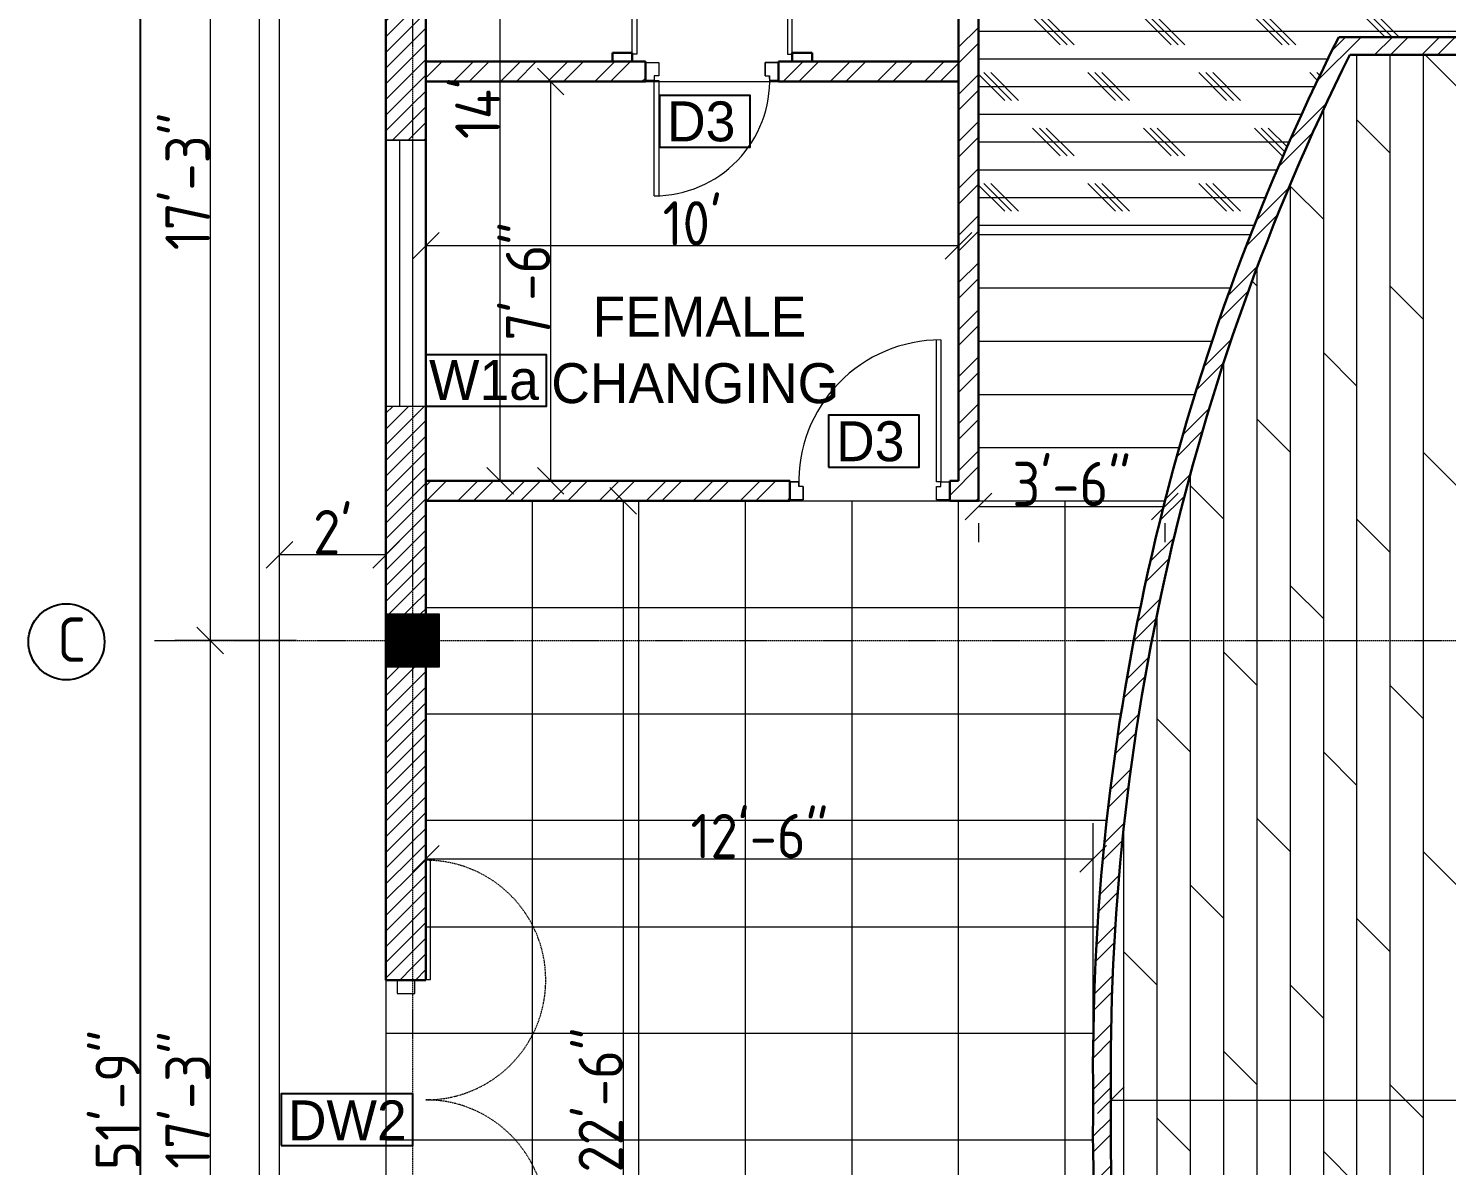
# Model space of a CAD drawing. Extents: x -95606 to 113309, y -42160 to -940.
# Drawn here: x -42601.6 to -42282, y -19831.8 to -19575.5 of the extents above; entities that cross this region are included whole.
import ezdxf

# ---------------------------------------------------------------- set-up
doc = ezdxf.new("R2010")
doc.units = 0
doc.header["$LTSCALE"] = 0.02
doc.header["$MEASUREMENT"] = 0
doc.header["$PDMODE"] = 3
doc.header["$PDSIZE"] = -2
for name, pattern in [('ACAD_ISO04W100', [30, 24, -3, 0, -3]), ('CENTERX2', [101.60000000000001, 63.5, -12.7, 12.7, -12.7]), ('DASHED', [0.75, 0.5, -0.25])]:
    doc.linetypes.add(name, pattern=pattern)
doc.layers.get('0').update_dxf_attribs({"linetype": 'CONTINUOUS'})
doc.layers.get('DEFPOINTS').update_dxf_attribs({"linetype": 'CONTINUOUS'})
for name, color, linetype, lineweight in [('dimension', 250, 'CONTINUOUS', 18), ('DOOR WIN TEXT', 102, 'CONTINUOUS', 25), ('Hatch', 252, 'CONTINUOUS', 9), ('RBH BB WALL', 24, 'CONTINUOUS', 9), ('RBH CENTER LINE', 1, 'ACAD_ISO04W100', 13), ('RBH DIMENSIONS', 8, 'CONTINUOUS', 15), ('RBH FURNISHING', 112, 'CONTINUOUS', 0), ('RBH hatch', 43, 'CONTINUOUS', 0), ('RBH TEXT', 50, 'CONTINUOUS', 13), ('RBH TEXT FRAME', 90, 'CONTINUOUS', 25), ('RBH WALL - 0.18', 252, 'CONTINUOUS', 18), ('RBH WALL - 0.30', 7, 'CONTINUOUS', 30), ('RBH-FURNITURE', 112, 'CONTINUOUS', 15)]:
    doc.layers.add(name, color=color, linetype=linetype, lineweight=lineweight)
doc.layers.add('RBH DO & WIN', color=7, linetype='CONTINUOUS', lineweight=9, true_color=0x8a008a)
doc.layers.add('RBH STAIRCASE', color=7, linetype='CONTINUOUS', lineweight=15, true_color=0x287763)
doc.styles.add('RBH-225', font='ARIALN.TTF', dxfattribs={"height": 225})
doc.styles.get("Standard").update_dxf_attribs({"font": 'ISOCP'})
doc.dimstyles.new('RBH DIM 01', dxfattribs={"dimtxt": 10, "dimasz": 6, "dimexe": 8, "dimexo": 5, "dimgap": 0.09, "dimtad": 1, "dimdec": 0, "dimzin": 0, "dimdsep": 46, "dimlunit": 4, "dimtxsty": 'Standard', "dimblk": 'OBLIQUE', "dimcen": 0.09, "dimclrd": 4, "dimclre": 1, "dimclrt": 2, "dimadec": 0, "dimazin": 0, "dimtfac": 1, "dimtdec": 0, "dimtofl": 0, "dimtmove": 0, "dimatfit": 3, "dimldrblk": 'OPEN30', "dimfxl": 1, "dimtolj": 1, "dimtzin": 0, "dimlwd": -1, "dimlwe": -1, "dimarcsym": 0})
pattern_1 = [(45, (-411609.7357778816, -522238.592711931), (-1.767766952966369, 1.767766952966369), [])]
pattern_2 = [(45, (-42283.11402799109, -20054.23424605582), (-5.303300858899106, 5.303300858899107), []), (45, (-42279.57849409107, -20054.23424605582), (-5.303300858899106, 5.303300858899107), [])]

# ---------------------------------------------------------------- blocks, each defined once
blk = doc.blocks.new('_Oblique')
at = {"color": 0, "linetype": 'ByBlock', "lineweight": -2}
blk.add_line((-0.5, -0.5), (0.5, 0.5), dxfattribs=at)
blk = doc.blocks.new('*D916')
at = {"layer": 'DEFPOINTS', "color": 0, "lineweight": -2, "ltscale": 0.75, "transparency": 16777216}
for p in [(-42536.12592916105, -19506.458705082), (-42560.6060740619, -19713.458705082), (-42536.12592916105, -19713.458705082)]:
    blk.add_point(p, dxfattribs=at)
at = {"layer": 'RBH DIMENSIONS', "color": 1, "ltscale": 0.75, "transparency": 16777216}
for p, q in [((-42541.12592916105, -19506.458705082), (-42568.6060740619, -19506.458705082)), ((-42541.12592916105, -19713.458705082), (-42568.6060740619, -19713.458705082))]:
    blk.add_line(p, q, dxfattribs=at)
at = {"layer": 'RBH DIMENSIONS', "color": 4, "ltscale": 0.75, "transparency": 16777216}
blk.add_line((-42560.6060740619, -19506.458705082), (-42560.6060740619, -19713.458705082), dxfattribs=at)
at = {"layer": 'RBH DIMENSIONS', "color": 4, "ltscale": 0.75, "transparency": 16777216, "xscale": 6, "yscale": 6, "zscale": 6}
for p, rotation in [((-42560.6060740619, -19506.458705082), 90), ((-42560.6060740619, -19713.458705082), 270)]:
    blk.add_blockref('_Oblique', p, dxfattribs=dict(at, rotation=rotation))
at = {"layer": 'RBH DIMENSIONS', "color": 2, "ltscale": 0.75, "transparency": 16777216, "insert": (-42565.69607406189, -19609.95870508201), "char_height": 10, "attachment_point": 5, "rotation": 90}
blk.add_mtext('\\A1;17\'-3"', dxfattribs=at)
blk = doc.blocks.new('_Open30')
at = {"color": 0, "linetype": 'ByBlock', "lineweight": -2}
for p, q in [((-1, 0.26794919), (0, 0)), ((0, 0), (-1, -0.26794919)), ((0, 0), (-1, 0))]:
    blk.add_line(p, q, dxfattribs=at)
blk = doc.blocks.new('*D917')
at = {"layer": 'DEFPOINTS', "color": 0, "lineweight": -2, "ltscale": 0.75, "transparency": 16777216}
for p in [(-42536.12592916105, -19713.458705082), (-42560.6060740619, -19920.458705082), (-42536.12592916105, -19920.458705082)]:
    blk.add_point(p, dxfattribs=at)
at = {"layer": 'RBH DIMENSIONS', "color": 1, "ltscale": 0.75, "transparency": 16777216}
for p, q in [((-42541.12592916105, -19713.458705082), (-42568.6060740619, -19713.458705082)), ((-42541.12592916105, -19920.458705082), (-42568.6060740619, -19920.458705082))]:
    blk.add_line(p, q, dxfattribs=at)
at = {"layer": 'RBH DIMENSIONS', "color": 4, "ltscale": 0.75, "transparency": 16777216}
blk.add_line((-42560.6060740619, -19713.458705082), (-42560.6060740619, -19920.458705082), dxfattribs=at)
at = {"layer": 'RBH DIMENSIONS', "color": 4, "ltscale": 0.75, "transparency": 16777216, "xscale": 6, "yscale": 6, "zscale": 6}
for p, rotation in [((-42560.6060740619, -19713.458705082), 90), ((-42560.6060740619, -19920.458705082), 270)]:
    blk.add_blockref('_Oblique', p, dxfattribs=dict(at, rotation=rotation))
at = {"layer": 'RBH DIMENSIONS', "color": 2, "ltscale": 0.75, "transparency": 16777216, "insert": (-42565.69607406189, -19816.95870508201), "char_height": 10, "attachment_point": 5, "rotation": 90}
blk.add_mtext('\\A1;17\'-3"', dxfattribs=at)
blk = doc.blocks.new('*D1022')
at = {"layer": 'DEFPOINTS', "color": 0, "lineweight": -2, "ltscale": 0.75, "transparency": 16777216}
for p in [(-42573.16050255754, -19506.458705082), (-42576.348338419, -20127.458705082), (-42573.16050255754, -20127.458705082)]:
    blk.add_point(p, dxfattribs=at)
at = {"layer": 'DOOR WIN TEXT', "color": 1, "ltscale": 0.75, "transparency": 16777216}
for p, q in [((-42578.16050255754, -19506.458705082), (-42584.348338419, -19506.458705082)), ((-42578.16050255754, -20127.458705082), (-42584.348338419, -20127.458705082))]:
    blk.add_line(p, q, dxfattribs=at)
at = {"layer": 'DOOR WIN TEXT', "color": 4, "ltscale": 0.75, "transparency": 16777216}
blk.add_line((-42576.348338419, -19506.458705082), (-42576.348338419, -20127.458705082), dxfattribs=at)
at = {"layer": 'DOOR WIN TEXT', "color": 4, "ltscale": 0.75, "transparency": 16777216, "xscale": 6, "yscale": 6, "zscale": 6}
for p, rotation in [((-42576.348338419, -19506.458705082), 90), ((-42576.348338419, -20127.458705082), 270)]:
    blk.add_blockref('_Oblique', p, dxfattribs=dict(at, rotation=rotation))
at = {"layer": 'DOOR WIN TEXT', "color": 2, "ltscale": 0.75, "transparency": 16777216, "insert": (-42581.43833841899, -19816.95870508201), "char_height": 10, "attachment_point": 5, "rotation": 90}
blk.add_mtext('\\A1;51\'-9"', dxfattribs=at)
blk = doc.blocks.new('DW1')
at = {"layer": 'RBH DO & WIN', "ltscale": 0.75}
for points in [[(0, 2), (3, 2), (3, -2), (0, -2)], [(54, 2), (51, 2), (51, -2), (54, -2)], [(-0.1288510268204845, -4.500000000058208), (-0.1288510268204845, -5.500000000058208), (-27, -5.500000000058208), (-27, -4.500000000058208)], [(54.12885102682048, -4.500000000058208), (54.12885102682048, -5.500000000058208), (81, -5.500000000058208), (81, -4.500000000058208)]]:
    blk.add_lwpolyline(points, close=True, dxfattribs=at)
at = {"layer": 'RBH DO & WIN', "linetype": 'DASHED', "ltscale": 0.15}
for centre in [(0, -4.500000000058208), (54, -4.500000000058208)]:
    blk.add_arc(centre, 27, 180, 0, dxfattribs=at)
blk = doc.blocks.new('BGT')
at = {"layer": 'RBH BB WALL'}
for p, q in [((0, 24), (0, 27)), ((0, 27), (4, 27)), ((0, 27), (0, 24)), ((3.999999998835847, 27), (0, 27)), ((4, 27), (3.999999999126885, 25.00000000029104)), ((3.999999999708962, 25.00000000029104), (3.999999998835847, 27)), ((3, 24), (0, 24)), ((0, 24), (3, 24)), ((3, 24), (3, 24.99999999988358)), ((3, 24.99999999988358), (3.999999999534339, 25.00000000029104)), ((0, -3), (0, 0)), ((0, 0), (3, 0)), ((3, 0), (3, -1)), ((3.999999998835847, -3), (0, -3)), ((3, -1), (3.999999999534339, -1.000000000349246)), ((3.999999999534339, -1.000000000349246), (3.999999999534339, -4.074536263942719e-10)), ((3.999999999534339, -4.074536263942719e-10), (30, -4.074536263942719e-10)), ((3.999999999534339, -1.000000000349246), (3.999999998835847, -3)), ((30.01922366238432, -0.9999999983119778), (3.999999999534339, -0.9999999892315827))]:
    blk.add_line(p, q, dxfattribs=at)
blk.add_arc((3.999999999534339, -1.000000000349246), 26.0192236628487, 6.670106611340577e-09, 92.20259816163764, dxfattribs=at)
blk = doc.blocks.new('HT')
at = {"layer": 'RBH BB WALL'}
for p, q in [((-3, 0), (0, 0)), ((-3, -3.999999998719431), (-3, 0)), ((0, 0), (0, -2.999999999767169)), ((29.99999999988358, 9.313225746154785e-10), (32.99999999988358, 9.313225746154785e-10)), ((29.99999999988358, -2.999999999068677), (29.99999999988358, 9.313225746154785e-10)), ((32.99999999988358, 9.313225746154785e-10), (29.99999999988358, 9.313225746154785e-10)), ((29.99999999988358, 9.313225746154785e-10), (29.99999999988358, -2.999999999068677)), ((32.99999999988358, 9.313225746154785e-10), (32.99999999988358, -3.999999999068677)), ((32.99999999988358, -3.99999999802094), (32.99999999988358, 9.313225746154785e-10)), ((0, -2.999999999767169), (-1.000000000116415, -2.999999999767169)), ((-1.000000000116415, -2.999999999767169), (-1.000000000349246, -3.999999999534339)), ((29.99999999988358, -2.999999999068677), (30.99999999988358, -2.999999999068677)), ((30.99999999988358, -2.999999999068677), (31.00000000017462, -3.999999998719431)), ((-1.000000000349246, -3.999999999534339), (-3, -3.999999998719431)), ((-1.000000000349246, -3.999999999534339), (-3.492459654808044e-10, -3.999999999534339)), ((-1.000000000349246, -36.01562118687434), (-0.9999999891733751, -3.999999999534339)), ((-3.492459654808044e-10, -3.999999999534339), (-3.492459654808044e-10, -35.99999999970896)), ((32.99999999988358, -3.999999999068677), (31.00000000017462, -3.999999998311978)), ((31.00000000017462, -3.999999998719431), (32.99999999988358, -3.99999999802094))]:
    blk.add_line(p, q, dxfattribs=at)
blk.add_arc((-1.000000000349246, -3.999999999417923), 32.01562118749514, 270, 1.789910608766917, dxfattribs=at)
blk = doc.blocks.new('*D1023')
at = {"layer": 'DEFPOINTS', "color": 0, "lineweight": -2, "ltscale": 0.75, "transparency": 16777216}
for p in [(-42387.49600478176, -19681.95870508194), (-42345.49600478176, -19681.95870508194), (-42345.49600478176, -19683.25944725336)]:
    blk.add_point(p, dxfattribs=at)
at = {"layer": 'RBH DIMENSIONS', "color": 4, "ltscale": 0.75, "transparency": 16777216}
blk.add_line((-42387.49600478176, -19683.25944725336), (-42345.49600478176, -19683.25944725336), dxfattribs=at)
at = {"layer": 'RBH DIMENSIONS', "color": 1, "ltscale": 0.75, "transparency": 16777216}
for p, q in [((-42387.49600478176, -19686.95870508194), (-42387.49600478176, -19691.25944725336)), ((-42345.49600478176, -19686.95870508194), (-42345.49600478176, -19691.25944725336))]:
    blk.add_line(p, q, dxfattribs=at)
at = {"layer": 'RBH DIMENSIONS', "color": 4, "ltscale": 0.75, "transparency": 16777216, "xscale": 6, "yscale": 6, "zscale": 6, "rotation": 180}
blk.add_blockref('_Oblique', (-42387.49600478176, -19683.25944725336), dxfattribs=at)
at = {"layer": 'RBH DIMENSIONS', "color": 4, "ltscale": 0.75, "transparency": 16777216, "xscale": 6, "yscale": 6, "zscale": 6}
blk.add_blockref('_Oblique', (-42345.49600478176, -19683.25944725336), dxfattribs=at)
at = {"layer": 'RBH DIMENSIONS', "color": 2, "ltscale": 0.75, "transparency": 16777216, "insert": (-42366.49600478176, -19678.16944725336), "char_height": 10, "attachment_point": 5}
blk.add_mtext('\\A1;3\'-6"', dxfattribs=at)
blk = doc.blocks.new('*D920')
at = {"layer": 'DEFPOINTS', "color": 0, "lineweight": -2, "ltscale": 0.75, "transparency": 16777216}
for p in [(-42357.66916274421, -19817.00763075571), (-42114.49600478153, -19816.958705082), (-42114.49600478153, -19817.00763075536)]:
    blk.add_point(p, dxfattribs=at)
at = {"layer": 'RBH DIMENSIONS', "color": 1, "ltscale": 0.75, "transparency": 16777216}
for p, q in [((-42357.66916274421, -19812.00763075571), (-42357.66916274421, -19809.00763075536)), ((-42114.49600478153, -19821.958705082), (-42114.49600478153, -19825.00763075536))]:
    blk.add_line(p, q, dxfattribs=at)
at = {"layer": 'RBH DIMENSIONS', "color": 4, "ltscale": 0.75, "transparency": 16777216}
blk.add_line((-42357.66916274421, -19817.00763075536), (-42114.49600478153, -19817.00763075536), dxfattribs=at)
at = {"layer": 'RBH DIMENSIONS', "color": 4, "ltscale": 0.75, "transparency": 16777216, "xscale": 6, "yscale": 6, "zscale": 6, "rotation": 180}
blk.add_blockref('_Oblique', (-42357.66916274421, -19817.00763075536), dxfattribs=at)
at = {"layer": 'RBH DIMENSIONS', "color": 4, "ltscale": 0.75, "transparency": 16777216, "xscale": 6, "yscale": 6, "zscale": 6}
blk.add_blockref('_Oblique', (-42114.49600478153, -19817.00763075536), dxfattribs=at)
at = {"layer": 'RBH DIMENSIONS', "color": 2, "ltscale": 0.75, "transparency": 16777216, "insert": (-42236.08258376287, -19811.91664650339), "char_height": 10, "attachment_point": 5}
blk.add_mtext('\\A1;20\'-3"', dxfattribs=at)
blk = doc.blocks.new('*D1026')
at = {"layer": 'DEFPOINTS', "color": 0, "lineweight": -2, "ltscale": 0.75, "transparency": 16777216}
for p in [(-42511.99600478176, -19681.958705082), (-42511.99600478176, -19951.958705082), (-42467.52817989491, -19951.958705082)]:
    blk.add_point(p, dxfattribs=at)
at = {"layer": 'RBH DIMENSIONS', "color": 1, "ltscale": 0.75, "transparency": 16777216}
for p, q in [((-42506.99600478176, -19681.958705082), (-42459.52817989491, -19681.958705082)), ((-42506.99600478176, -19951.958705082), (-42459.52817989491, -19951.958705082))]:
    blk.add_line(p, q, dxfattribs=at)
at = {"layer": 'RBH DIMENSIONS', "color": 4, "ltscale": 0.75, "transparency": 16777216}
blk.add_line((-42467.52817989491, -19681.958705082), (-42467.52817989491, -19951.958705082), dxfattribs=at)
at = {"layer": 'RBH DIMENSIONS', "color": 4, "ltscale": 0.75, "transparency": 16777216, "xscale": 6, "yscale": 6, "zscale": 6}
for p, rotation in [((-42467.52817989491, -19681.958705082), 90), ((-42467.52817989491, -19951.958705082), 270)]:
    blk.add_blockref('_Oblique', p, dxfattribs=dict(at, rotation=rotation))
at = {"layer": 'RBH DIMENSIONS', "color": 2, "ltscale": 0.75, "transparency": 16777216, "insert": (-42472.61916414688, -19816.95870508201), "char_height": 10, "attachment_point": 5, "rotation": 90}
blk.add_mtext('\\A1;22\'-6"', dxfattribs=at)
blk = doc.blocks.new('*D1027')
at = {"layer": 'DEFPOINTS', "color": 0, "lineweight": -2, "ltscale": 0.75, "transparency": 16777216}
for p in [(-42511.99600478176, -19587.458705082), (-42483.88944900101, -19587.458705082), (-42511.99600478176, -19677.458705082)]:
    blk.add_point(p, dxfattribs=at)
at = {"layer": 'RBH DIMENSIONS', "color": 1, "ltscale": 0.75, "transparency": 16777216}
for p, q in [((-42506.99600478176, -19587.458705082), (-42475.88944900101, -19587.458705082)), ((-42506.99600478176, -19677.458705082), (-42475.88944900101, -19677.458705082))]:
    blk.add_line(p, q, dxfattribs=at)
at = {"layer": 'RBH DIMENSIONS', "color": 4, "ltscale": 0.75, "transparency": 16777216}
blk.add_line((-42483.88944900101, -19677.458705082), (-42483.88944900101, -19587.458705082), dxfattribs=at)
at = {"layer": 'RBH DIMENSIONS', "color": 4, "ltscale": 0.75, "transparency": 16777216, "xscale": 6, "yscale": 6, "zscale": 6}
for p, rotation in [((-42483.88944900101, -19587.458705082), 90), ((-42483.88944900101, -19677.458705082), 270)]:
    blk.add_blockref('_Oblique', p, dxfattribs=dict(at, rotation=rotation))
at = {"layer": 'RBH DIMENSIONS', "color": 2, "ltscale": 0.75, "transparency": 16777216, "insert": (-42488.979449001, -19632.45870508201), "char_height": 10, "attachment_point": 5, "rotation": 90}
blk.add_mtext('\\A1;7\'-6"', dxfattribs=at)
blk = doc.blocks.new('*D1028')
at = {"layer": 'DEFPOINTS', "color": 0, "lineweight": -2, "ltscale": 0.75, "transparency": 16777216}
for p in [(-42508.99600478176, -19509.458705082), (-42495.29497095694, -19509.458705082), (-42511.99600478176, -19677.458705082)]:
    blk.add_point(p, dxfattribs=at)
at = {"layer": 'RBH DIMENSIONS', "color": 1, "ltscale": 0.75, "transparency": 16777216}
for p, q in [((-42503.99600478176, -19509.458705082), (-42487.29497095694, -19509.458705082)), ((-42506.99600478176, -19677.458705082), (-42487.29497095694, -19677.458705082))]:
    blk.add_line(p, q, dxfattribs=at)
at = {"layer": 'RBH DIMENSIONS', "color": 4, "ltscale": 0.75, "transparency": 16777216}
blk.add_line((-42495.29497095694, -19677.458705082), (-42495.29497095694, -19509.458705082), dxfattribs=at)
at = {"layer": 'RBH DIMENSIONS', "color": 4, "ltscale": 0.75, "transparency": 16777216, "xscale": 6, "yscale": 6, "zscale": 6}
for p, rotation in [((-42495.29497095694, -19509.458705082), 90), ((-42495.29497095694, -19677.458705082), 270)]:
    blk.add_blockref('_Oblique', p, dxfattribs=dict(at, rotation=rotation))
at = {"layer": 'RBH DIMENSIONS', "color": 2, "ltscale": 0.75, "transparency": 16777216, "insert": (-42500.38497095693, -19593.45870508201), "char_height": 10, "attachment_point": 5, "rotation": 90}
blk.add_mtext("\\A1;14'", dxfattribs=at)
blk = doc.blocks.new('*D1029')
at = {"layer": 'DEFPOINTS', "color": 0, "lineweight": -2, "ltscale": 0.75, "transparency": 16777216}
for p in [(-42511.99600478176, -19587.458705082), (-42391.99600478182, -19587.45870508194), (-42511.99600478176, -19624.51074161438)]:
    blk.add_point(p, dxfattribs=at)
at = {"layer": 'RBH DIMENSIONS', "color": 1, "ltscale": 0.75, "transparency": 16777216}
for p, q in [((-42511.99600478176, -19592.458705082), (-42511.99600478176, -19632.51074161438)), ((-42391.99600478182, -19592.45870508194), (-42391.99600478182, -19632.51074161438))]:
    blk.add_line(p, q, dxfattribs=at)
at = {"layer": 'RBH DIMENSIONS', "color": 4, "ltscale": 0.75, "transparency": 16777216}
blk.add_line((-42391.99600478182, -19624.51074161438), (-42511.99600478176, -19624.51074161438), dxfattribs=at)
at = {"layer": 'RBH DIMENSIONS', "color": 4, "ltscale": 0.75, "transparency": 16777216, "xscale": 6, "yscale": 6, "zscale": 6, "rotation": 180}
blk.add_blockref('_Oblique', (-42511.99600478176, -19624.51074161438), dxfattribs=at)
at = {"layer": 'RBH DIMENSIONS', "color": 4, "ltscale": 0.75, "transparency": 16777216, "xscale": 6, "yscale": 6, "zscale": 6}
blk.add_blockref('_Oblique', (-42391.99600478182, -19624.51074161438), dxfattribs=at)
at = {"layer": 'RBH DIMENSIONS', "color": 2, "ltscale": 0.75, "transparency": 16777216, "insert": (-42451.99600478179, -19619.42074161438), "char_height": 10, "attachment_point": 5}
blk.add_mtext("\\A1;10'", dxfattribs=at)
blk = doc.blocks.new('*D925')
at = {"layer": 'DEFPOINTS', "color": 0, "lineweight": -2, "ltscale": 0.75, "transparency": 16777216}
for p in [(-42361.66886351783, -19762.60812734119), (-42511.99600478176, -19789.958705082), (-42361.66886351783, -19816.958705082)]:
    blk.add_point(p, dxfattribs=at)
at = {"layer": 'RBH DIMENSIONS', "color": 1, "ltscale": 0.75, "transparency": 16777216}
for p, q in [((-42511.99600478176, -19784.958705082), (-42511.99600478176, -19754.60812734119)), ((-42361.66886351783, -19811.958705082), (-42361.66886351783, -19754.60812734119))]:
    blk.add_line(p, q, dxfattribs=at)
at = {"layer": 'RBH DIMENSIONS', "color": 4, "ltscale": 0.75, "transparency": 16777216}
blk.add_line((-42511.99600478176, -19762.60812734119), (-42361.66886351783, -19762.60812734119), dxfattribs=at)
at = {"layer": 'RBH DIMENSIONS', "color": 4, "ltscale": 0.75, "transparency": 16777216, "xscale": 6, "yscale": 6, "zscale": 6, "rotation": 180}
blk.add_blockref('_Oblique', (-42511.99600478176, -19762.60812734119), dxfattribs=at)
at = {"layer": 'RBH DIMENSIONS', "color": 4, "ltscale": 0.75, "transparency": 16777216, "xscale": 6, "yscale": 6, "zscale": 6}
blk.add_blockref('_Oblique', (-42361.66886351783, -19762.60812734119), dxfattribs=at)
at = {"layer": 'RBH DIMENSIONS', "color": 2, "ltscale": 0.75, "transparency": 16777216, "insert": (-42436.83243414979, -19757.51714308922), "char_height": 10, "attachment_point": 5}
blk.add_mtext('\\A1;12\'-6"', dxfattribs=at)
blk = doc.blocks.new('*D1061')
at = {"layer": 'DEFPOINTS', "color": 0, "lineweight": -2, "ltscale": 0.75, "transparency": 16777216}
for p in [(-42544.99600478176, -19694.10302742831), (-42544.99600478176, -19707.458705082), (-42520.99600478176, -19707.458705082)]:
    blk.add_point(p, dxfattribs=at)
at = {"layer": 'dimension', "color": 1, "ltscale": 0.75, "transparency": 16777216}
for p, q in [((-42544.99600478176, -19702.458705082), (-42544.99600478176, -19686.10302742831)), ((-42520.99600478176, -19702.458705082), (-42520.99600478176, -19686.10302742831))]:
    blk.add_line(p, q, dxfattribs=at)
at = {"layer": 'dimension', "color": 4, "ltscale": 0.75, "transparency": 16777216}
blk.add_line((-42520.99600478176, -19694.10302742831), (-42544.99600478176, -19694.10302742831), dxfattribs=at)
at = {"layer": 'dimension', "color": 4, "ltscale": 0.75, "transparency": 16777216, "xscale": 6, "yscale": 6, "zscale": 6, "rotation": 180}
blk.add_blockref('_Oblique', (-42544.99600478176, -19694.10302742831), dxfattribs=at)
at = {"layer": 'dimension', "color": 4, "ltscale": 0.75, "transparency": 16777216, "xscale": 6, "yscale": 6, "zscale": 6}
blk.add_blockref('_Oblique', (-42520.99600478176, -19694.10302742831), dxfattribs=at)
at = {"layer": 'dimension', "color": 2, "ltscale": 0.75, "transparency": 16777216, "insert": (-42532.99600478176, -19689.01204317635), "char_height": 10, "attachment_point": 5}
blk.add_mtext("\\A1;2'", dxfattribs=at)

msp = doc.modelspace()

# ---------------------------------------------------------------- hatches: boundary and pattern name
at = {"layer": 'Hatch', "ltscale": 0.75}
h = msp.add_hatch(dxfattribs=at)
h.set_pattern_fill('ANSI31', color=256, scale=20)
h.set_pattern_definition(pattern_1)
h.paths.add_polyline_path([(-42514.99600478176, -19512.458705082), (-42520.99600478176, -19512.458705082), (-42520.99600478176, -19600.68958596349), (-42514.99600478176, -19600.68958596349)])
h = msp.add_hatch(dxfattribs=at)
h.set_pattern_fill('ANSI31', color=256, scale=20)
h.set_pattern_definition(pattern_1)
h.paths.add_polyline_path([(-42511.99600478176, -19512.458705082), (-42514.99600478176, -19512.458705082), (-42514.99600478176, -19600.68958596349), (-42511.99600478176, -19600.68958596349)])
h = msp.add_hatch(dxfattribs=at)
h.set_pattern_fill('ANSI31', color=256, scale=20)
h.set_pattern_definition(pattern_1)
h.paths.add_polyline_path([(-42514.99600478176, -19660.68958596343), (-42520.99600478176, -19660.68958596343), (-42520.99600478176, -19707.458705082), (-42514.99600478176, -19707.458705082)])
h = msp.add_hatch(dxfattribs=at)
h.set_pattern_fill('ANSI31', color=256, scale=20)
h.set_pattern_definition(pattern_1)
h.paths.add_polyline_path([(-42511.99600478176, -19660.68958596343), (-42514.99600478176, -19660.68958596343), (-42514.99600478176, -19707.458705082), (-42511.99600478176, -19707.458705082)])
h = msp.add_hatch(dxfattribs=at)
h.set_pattern_fill('ANSI31', color=256, scale=20)
h.set_pattern_definition(pattern_1)
h.paths.add_polyline_path([(-42514.99600478176, -19719.458705082), (-42520.99600478176, -19719.458705082), (-42520.99600478176, -19789.958705082), (-42514.99600478176, -19789.958705082)])
h = msp.add_hatch(dxfattribs=at)
h.set_pattern_fill('ANSI31', color=256, scale=20)
h.set_pattern_definition(pattern_1)
h.paths.add_polyline_path([(-42511.99600478176, -19719.458705082), (-42514.99600478176, -19719.458705082), (-42514.99600478176, -19789.958705082), (-42511.99600478176, -19789.958705082)])
at = {"layer": 'RBH DIMENSIONS'}
h = msp.add_hatch(dxfattribs=at)
h.set_pattern_fill('ANSI31', color=6)
h.set_pattern_definition([(45, (-411938.7160235614, -521808.5556846412), (-0.08838834764831843, 0.08838834764831845), [])])
h.paths.add_polyline_path([(-42520.99600478176, -19707.458705082), (-42520.99600478176, -19719.458705082), (-42508.99600478176, -19719.458705082), (-42508.99600478176, -19707.458705082)])
at = {"layer": 'RBH hatch', "ltscale": 0.75}
h = msp.add_hatch(dxfattribs=at)
h.set_pattern_fill('ANSI32', color=256, scale=20)
h.set_pattern_definition(pattern_2)
h.paths.add_polyline_path([(-42387.49600478176, -19509.458705082), (-42387.49600478176, -19506.458705082), (-42391.99600478176, -19506.458705082), (-42391.99600478176, -19509.458705082), (-42391.99600478176, -19677.45870508194), (-42393.99600478176, -19677.45870508194), (-42393.99600478176, -19681.95870508194), (-42387.49600478176, -19681.95870508194)])
h = msp.add_hatch(dxfattribs=at)
h.set_pattern_fill('CORK', color=256, scale=50)
h.set_pattern_definition([(0, (-411609.7357778816, -522238.592711931), (0, 6.25), []), (135, (-411606.6107778816, -522241.717711931), (-12.49999997902461, -12.4999999790246), [8.8388348, -8.8388348]), (135, (-411605.0482778816, -522241.717711931), (-12.49999997902461, -12.4999999790246), [8.8388348, -8.8388348]), (135, (-411603.4857778816, -522241.717711931), (-12.49999997902461, -12.4999999790246), [8.8388348, -8.8388348])])
h.paths.add_polyline_path([(-42306.34197002721, -19577.45870505709), (-42248.88454859897, -19577.45870505709, -0.7423581324739827), (-42214.99600478176, -19571.21249383082), (-42214.99600478176, -19512.458705082), (-42220.99600478176, -19512.458705082), (-42220.99600478176, -19509.458705082), (-42387.49600478176, -19509.458705082), (-42387.49600478176, -19621.95870510686), (-42326.1769886634, -19621.95870510691, -0.02349863624882494)])
h.paths.add_polyline_path([(-42176.99600478176, -19509.458705082), (-42208.99600478176, -19509.458705082), (-42208.99600478176, -19512.458705082), (-42214.99600478176, -19512.458705082), (-42214.99600478176, -19571.21249383082, -0.1195350615016246), (-42212.99600478176, -19579.45870508206, -1), (-42176.99600478176, -19579.45870508206)])
h.paths.add_polyline_path([(-42370.59808706843, -19576.94989216204), (-42282.08051752231, -19576.94989216204), (-42282.08051752231, -19526.09703711076), (-42370.59808706843, -19526.09703711076)], flags=24)
h.paths.add_polyline_path([(-42199.53919658264, -19533.09818675502), (-42182.52601942305, -19533.09818675502), (-42182.52601942305, -19509.92834780917), (-42199.53919658264, -19509.92834780917)], flags=24)
h = msp.add_hatch(dxfattribs=at)
h.set_pattern_fill('ANSI32', color=256, scale=20)
h.set_pattern_definition(pattern_2)
edge = h.paths.add_edge_path()
edge.add_line((-42303.87052953035, -19581.45870505703), (-42248.99600478176, -19581.45870505703))
edge.add_line((-42248.99600478176, -19581.45870505703), (-42248.99600478176, -19577.45870505709))
edge.add_line((-42248.99600478176, -19577.45870505709), (-42306.34197002721, -19577.45870505709))
edge.add_arc((-41843.0891716513, -19810.61526374943), 518.6184879700705, 153.2837470653209, 169.202570529895)
edge.add_line((-42352.52585974145, -19713.458705082), (-42348.45319022455, -19713.458705082))
edge.add_arc((-41843.08917164955, -19810.61526375001), 514.6184879718959, 153.5578454749856, 169.1176249655347, ccw=False)
h = msp.add_hatch(dxfattribs=at)
h.set_pattern_fill('DOLMIT', color=256, scale=30, angle=270)
h.set_pattern_definition([(270, (-411609.7357778816, -522238.592711931), (7.5, -1.377727649040772e-15), []), (315, (-411609.7357778816, -522238.592711931), (14.99999997482953, 14.99999997482952), [10.60660171779821, -21.21320343559642])])
h.paths.add_polyline_path([(-42214.99600478176, -19587.7049163333, -0.7423581335578517), (-42248.88454860456, -19581.45870505703), (-42303.87052953035, -19581.45870505703, 0.06799685209750882), (-42348.45319022455, -19713.458705082), (-42214.99600478176, -19713.458705082)])
h.paths.add_polyline_path([(-42124.99600478397, -19581.45870505697), (-42172.99600478176, -19581.45870505697), (-42177.10746095896, -19581.45870505709, -0.9458235169268177), (-42212.99600478176, -19579.45870508206, -0.1195350615016246), (-42214.99600478176, -19587.7049163333), (-42214.99600478176, -19713.458705082), (-42116.50955929446, -19713.458705082, 0.01251492081690874)])
h.paths.add_polyline_path([(-42116.50955929446, -19713.458705082), (-42214.99600478176, -19713.458705082), (-42214.99600478176, -19920.458705082), (-42116.50955929376, -19920.458705082, 0.0195896842954198)])
h.paths.add_polyline_path([(-42214.99600478176, -19713.458705082), (-42348.45319022455, -19713.458705082, 0.05060815942011293), (-42357.66856194266, -19816.95870508293, 0.05060815941918906), (-42348.45319022449, -19920.458705082), (-42214.99600478176, -19920.458705082)])
h.paths.add_polyline_path([(-42216.86567431212, -19849.3837564946), (-42216.86567431212, -19865.03624571603), (-42266.97926637258, -19865.03624571603), (-42266.97926637258, -19849.3837564946)], flags=16)
h.paths.add_polyline_path([(-42253.61460332364, -19857.33741543377, -1), (-42265.12317307761, -19857.33741543377, -1)], flags=0)
h.paths.add_polyline_path([(-42254.38654190885, -19854.46085646096), (-42259.36888820062, -19863.09053337922), (-42264.35123449245, -19854.46085646096)], flags=0)
h.paths.add_polyline_path([(-42214.99600478176, -19920.458705082), (-42348.45319022449, -19920.458705082, 0.01380557951955828), (-42342.32078533505, -19948.20204256864), (-42214.99600478176, -19948.20204256864)])
h.paths.add_polyline_path([(-42116.50955929376, -19920.458705082), (-42214.99600478176, -19920.458705082), (-42214.99600478176, -19948.20204256864), (-42117.74296853757, -19948.20204256864, 0.002627126171896779)])
h.paths.add_polyline_path([(-42117.74296853757, -19948.20204256864), (-42214.99600478176, -19948.20204256864), (-42214.99600478176, -20046.21249383076, -0.1195350615016244), (-42212.99600478176, -20054.458705082, -0.9458235162657275), (-42177.10746096175, -20052.458705082), (-42172.99600478176, -20052.458705082), (-42124.99600478019, -20052.45870508212, 0.009887469559686802)])
h.paths.add_polyline_path([(-42214.99600478176, -19948.20204256864), (-42342.32078533505, -19948.20204256864, 0.05414044897866217), (-42303.87052954269, -20052.45870508206), (-42248.88454860177, -20052.458705082, -0.7423581330152839), (-42214.99600478176, -20046.21249383076)])
h.paths.add_polyline_path([(-42259.6184549195, -19823.11455608478), (-42213.22753251834, -19823.11455608478), (-42213.22753251834, -19799.94471713894), (-42259.6184549195, -19799.94471713894)], flags=9)
h.paths.add_polyline_path([(-42259.03183958978, -19867.5935031516), (-42214.96635527875, -19867.5935031516), (-42214.96635527875, -19846.77494926348), (-42259.03183958978, -19846.77494926348)], flags=9)
h.paths.add_polyline_path([(-42261.86624274911, -19847.29969693993), (-42217.32085475496, -19847.29969693993), (-42217.32085475496, -19826.44684188864), (-42261.86624274911, -19826.44684188864)], flags=24)
h = msp.add_hatch(dxfattribs=at)
h.set_pattern_fill('ANSI32', color=256, scale=20)
h.set_pattern_definition(pattern_2)
h.paths.add_polyline_path([(-42462.55433418277, -19582.95870508194), (-42511.99600478176, -19582.95870508194), (-42511.99600478176, -19587.458705082), (-42462.55433418277, -19587.45870508194)])
h = msp.add_hatch(dxfattribs=at)
h.set_pattern_fill('ANSI32', color=256, scale=20)
h.set_pattern_definition(pattern_2)
h.paths.add_polyline_path([(-42391.99600478176, -19582.95870508188), (-42432.55433418277, -19582.95870508194), (-42432.55433418277, -19583.20870508252), (-42432.55433418277, -19587.45870508194), (-42391.99600478176, -19587.45870508194)])
h = msp.add_hatch(dxfattribs=at)
h.set_pattern_fill('ANSI32', color=256, scale=20)
h.set_pattern_definition(pattern_2)
h.paths.add_polyline_path([(-42429.99600478176, -19677.45870508194), (-42511.99600478176, -19677.458705082), (-42511.99600478176, -19681.958705082), (-42429.99600478176, -19681.95870508194)])
h = msp.add_hatch(dxfattribs=at)
h.set_pattern_fill('ANSI32', color=256, scale=20)
h.set_pattern_definition(pattern_2)
edge = h.paths.add_edge_path()
edge.add_arc((-41843.08917165095, -19810.61526374931), 514.6184879703977, 169.1176249655817, 180.7062739274016, ccw=False)
edge.add_line((-42348.45319022455, -19713.458705082), (-42352.52585974145, -19713.458705082))
edge.add_arc((-41843.08917165072, -19810.61526374937), 518.6184879706278, 169.2025705299133, 180.7008263060182)
edge.add_arc((-41843.08917165124, -19823.30214641452), 518.61848797008, 179.2991736941997, 190.7974294701114)
edge.add_line((-42352.52585974139, -19920.458705082), (-42348.45319022449, -19920.458705082))
edge.add_arc((-41843.0891716513, -19823.30214641452), 514.618487970025, 179.2937260728376, 190.882375034446, ccw=False)

# ---------------------------------------------------------------- linework, layer by layer
at = {"layer": 'RBH CENTER LINE', "linetype": 'CENTERX2', "ltscale": 0.12}
for p, q in [((-42514.99600478176, -19446.19525009247), (-42514.99600478176, -20255.6459735186)), ((-42573.16050255754, -19713.458705082), (-40815.45717651177, -19713.458705082))]:
    msp.add_line(p, q, dxfattribs=at)
at = {"layer": 'RBH DIMENSIONS', "ltscale": 0.75}
msp.add_lwpolyline([(-42520.99600478176, -19707.458705082), (-42508.99600478176, -19707.458705082), (-42508.99600478176, -19719.458705082), (-42520.99600478176, -19719.458705082)], close=True, dxfattribs=at)
msp.add_lwpolyline([(-42520.99600478176, -19707.458705082), (-42508.99600478176, -19707.458705082), (-42508.99600478176, -19719.458705082), (-42520.99600478176, -19719.458705082)], close=True, dxfattribs=at)
msp.add_lwpolyline([(-42520.99600478176, -19707.458705082), (-42508.99600478176, -19707.458705082), (-42508.99600478176, -19719.458705082), (-42520.99600478176, -19719.458705082)], close=True, dxfattribs=at)
at = {"layer": 'RBH DO & WIN', "ltscale": 0.75}
for p, q in [((-42511.99600478176, -19600.68958596343), (-42520.99600478176, -19600.68958596349)), ((-42517.9636620448, -19600.68958596343), (-42517.96366204439, -19660.68958596343)), ((-42515.0283475179, -19600.68958596343), (-42515.02834751831, -19660.68958596343)), ((-42511.99600478135, -19660.68958596343), (-42520.99600478135, -19660.68958596349))]:
    msp.add_line(p, q, dxfattribs=at)
msp.add_lwpolyline([(-42520.99600478176, -19600.68958596349), (-42511.99600478135, -19600.68958596349), (-42511.99600478135, -19660.68958596343), (-42520.99600478176, -19660.68958596343)], close=True, dxfattribs=at)
at = {"layer": 'RBH FURNISHING', "ltscale": 0.75}
for points in [[(-42465.49600478176, -19551.2787789516), (-42464.49600478176, -19551.2787789516), (-42464.49600478176, -19581.2787789516), (-42465.49600478176, -19581.2787789516)], [(-42429.49600478176, -19551.2787789516), (-42430.49600478176, -19551.2787789516), (-42430.49600478176, -19581.2787789516), (-42429.49600478176, -19581.2787789516)]]:
    msp.add_lwpolyline(points, close=True, dxfattribs=at)
at = {"layer": 'RBH STAIRCASE', "ltscale": 5}
for p, q in [((-42387.49600478176, -19621.95870510686), (-42326.17698865362, -19621.95870510691)), ((-42387.49600478176, -19633.95870510686), (-42330.69310554037, -19633.95870510691)), ((-42387.49600478176, -19645.95870510686), (-42334.87505366922, -19645.95870510691)), ((-42387.49600478176, -19657.95870510686), (-42338.73129169371, -19657.95870510691)), ((-42387.49600478176, -19669.95870510686), (-42342.26936814167, -19669.95870510691)), ((-42387.49600478176, -19681.95870510686), (-42345.49600478176, -19681.95870510686))]:
    msp.add_line(p, q, dxfattribs=at)
at = {"layer": 'RBH TEXT FRAME', "color": 4}
for points in [[(-42459.3676343884, -19602.25617536191), (-42438.98006353861, -19602.25617536191), (-42438.98006353861, -19590.57564670621), (-42459.3676343884, -19590.57564670621)], [(-42511.99600478135, -19649.00905730772), (-42484.9433065632, -19649.00905730772), (-42484.9433065632, -19660.68958596343), (-42511.99600478135, -19660.68958596343)], [(-42421.28733382236, -19674.34485414396), (-42400.89976297256, -19674.34485414396), (-42400.89976297256, -19662.66432548825), (-42421.28733382236, -19662.66432548825)], [(-42544.59904442025, -19827.27211674005), (-42514.93441439392, -19827.27211674005), (-42514.93441439392, -19815.59158808434), (-42544.59904442025, -19815.59158808434)]]:
    msp.add_lwpolyline(points, close=True, dxfattribs=at)
at = {"layer": 'RBH TEXT FRAME'}
msp.add_circle((-42592.99286445051, -19713.73432706092), 8.578478036564773, dxfattribs=at)
at = {"layer": 'RBH WALL - 0.18', "ltscale": 0.75}
for p, q in [((-42549.49600478182, -20161.958705082), (-42549.4960047817, -19417.958705082)), ((-42544.99600478176, -20157.45870508194), (-42544.9960047817, -19422.45870508206)), ((-42462.55433418277, -19587.45870508194), (-42432.55433418271, -19587.45870508194)), ((-42429.99600478176, -19681.95870508194), (-42393.99600478176, -19681.95870508194)), ((-42520.99600478176, -19789.958705082), (-42520.99600478176, -19843.958705082))]:
    msp.add_line(p, q, dxfattribs=at)
at = {"layer": 'RBH WALL - 0.30', "ltscale": 0.75}
for p, q in [((-42520.99600478176, -19789.95870508194), (-42520.99600478176, -19500.458705082)), ((-42391.99600478176, -19677.458705082), (-42391.99600478176, -19509.458705082)), ((-42387.49600478176, -19681.95870508194), (-42387.49600478176, -19509.458705082)), ((-42511.99600478176, -19707.458705082), (-42511.99600478176, -19512.458705082)), ((-42248.99600478176, -19577.45870505709), (-42306.34197002121, -19577.45870505709)), ((-42465.49600478176, -19580.95870508194), (-42469.99600478176, -19580.95870508188)), ((-42469.99600478176, -19580.958705082), (-42469.99600478176, -19582.958705082)), ((-42465.49600478176, -19580.958705082), (-42465.49600478176, -19582.958705082)), ((-42424.99600478176, -19580.95870508194), (-42429.49600478176, -19580.95870508188)), ((-42429.49600478176, -19580.958705082), (-42429.49600478176, -19582.958705082)), ((-42424.99600478176, -19580.958705082), (-42424.99600478176, -19582.958705082)), ((-42248.9960047817, -19581.45870505703), (-42303.87052955427, -19581.45870505703)), ((-42462.55433418277, -19582.95870508194), (-42511.77076843283, -19582.95870508194)), ((-42462.55433418277, -19587.45870508194), (-42462.55433418277, -19582.95870508194)), ((-42391.77076843283, -19582.95870508188), (-42432.55433418277, -19582.95870508194)), ((-42432.55433418271, -19587.45870508194), (-42432.55433418271, -19582.95870508183)), ((-42462.55433418277, -19587.45870508194), (-42511.99600478182, -19587.458705082)), ((-42391.99600478182, -19587.45870508194), (-42432.55433418271, -19587.45870508194)), ((-42429.99600478176, -19677.45870508194), (-42511.99600478176, -19677.458705082)), ((-42429.99600478176, -19677.45870508194), (-42429.99600478176, -19681.95870508194)), ((-42391.99600478176, -19677.45870508194), (-42393.99600478176, -19677.45870508194)), ((-42393.99600478176, -19677.45870508194), (-42393.99600478176, -19681.95870508194)), ((-42429.99600478176, -19681.95870508194), (-42511.99600478176, -19681.958705082)), ((-42387.49600478176, -19681.95870508194), (-42393.99600478176, -19681.95870508194)), ((-42511.99600478176, -19789.958705082), (-42511.99600478176, -19719.458705082)), ((-42520.99600478176, -19789.958705082), (-42511.99600478176, -19789.958705082))]:
    msp.add_line(p, q, dxfattribs=at)
for centre, radius, start, end in [((-41843.08917165113, -19810.61526374943), 518.618487970205, 153.2837470685743, 180.7008263072908), ((-41843.08917165113, -19810.61526374943), 514.618487970205, 153.5578454778944, 180.7008263072908), ((-41843.08917165113, -19823.30214641457), 518.618487970205, 179.2991736927092, 206.7162529314257), ((-41843.08917165113, -19823.30214641457), 514.618487970205, 179.2991736927092, 206.4421545221056)]:
    msp.add_arc(centre, radius, start, end, dxfattribs=at)
at = {"layer": 'RBH-FURNITURE', "ltscale": 0.75}
for p, q in [((-42487.99600478176, -19951.95870508194), (-42487.99600478176, -19681.95870508194)), ((-42463.99600478176, -19951.95870508194), (-42463.99600478176, -19681.95870508194)), ((-42439.99600478176, -19951.95870508194), (-42439.99600478176, -19681.95870508194)), ((-42415.99600478182, -19951.95870508206), (-42415.99600478176, -19681.958705082)), ((-42391.99600478176, -19951.95870508206), (-42391.99600478176, -19681.95870508194)), ((-42367.99600478182, -19951.95870508206), (-42367.9960047817, -19681.95870510686)), ((-42511.99600478176, -19705.95870508194), (-42351.03812655936, -19705.95870508188)), ((-42511.99600478176, -19729.958705082), (-42355.39733634151, -19729.95870508188)), ((-42511.99600478176, -19753.958705082), (-42358.60364324671, -19753.95870508194)), ((-42511.99600478176, -19777.958705082), (-42360.67847335713, -19777.95870508194)), ((-42520.99600478182, -19801.95870508194), (-42361.63540879545, -19801.95870508194)), ((-42520.99600478182, -19825.95870508194), (-42361.7008556311, -19825.958705082))]:
    msp.add_line(p, q, dxfattribs=at)

# ---------------------------------------------------------------- block references
at = {"layer": 'DOOR WIN TEXT', "rotation": 90}
msp.add_blockref('DW1', (-42516.4960047817, -19843.958705082), dxfattribs=at)
at = {"layer": 'RBH WALL - 0.30'}
for name, p, rotation in [('BGT', (-42459.55433418277, -19583.20870508252), 270), ('HT', (-42396.99600478176, -19681.7087050813), 180)]:
    msp.add_blockref(name, p, dxfattribs=dict(at, rotation=rotation))

# ---------------------------------------------------------------- texts
at = {"layer": 'DOOR WIN TEXT', "color": 4, "char_height": 9, "style": 'RBH-225'}
for s, insert, attachment_point in [('\\pi27.504;{\\fStylus BT|b0|i0|c0|p34;D3}', (-42485.16286808044, -19601.06825935205), 7), ('\\pi22.895;{\\fStylus BT|b0|i0|c0|p34;W1a}', (-42534.19251076005, -19650.19697331758), 1), ('\\pi27.504;{\\fStylus BT|b0|i0|c0|p34;D3}', (-42447.0825675144, -19673.1569381341), 7), ('\\pi21.999;{\\fStylus BT|b0|i0|c0|p34;DW2}', (-42565.08313640278, -19826.08420073019), 7)]:
    msp.add_mtext_dynamic_manual_height_columns(s, width=70.71517051081175, gutter_width=1, heights=[0], dxfattribs=dict(at, insert=insert, attachment_point=attachment_point))
at = {"layer": 'RBH TEXT', "color": 0, "insert": (-42487.27694285156, -19635.93735932639), "char_height": 9, "attachment_point": 1, "style": 'RBH-225'}
msp.add_mtext_dynamic_manual_height_columns('\\pi12.844;{\\fStylus BT|b0|i0|c0|p34;FEMALE \\P\\pi3.5249;CHANGING}', width=70.71517051081175, gutter_width=1, heights=[0], dxfattribs=at)
at = {"layer": 'RBH TEXT', "insert": (-42604.65535384884, -19708.23679236054), "char_height": 10, "attachment_point": 1}
msp.add_mtext_dynamic_manual_height_columns('\\pi9.5932;C', width=23.652444724401, gutter_width=1, heights=[0], dxfattribs=at)

# ---------------------------------------------------------------- dimensions: what is measured, and where the dimension line sits
at = {"layer": 'dimension', "ltscale": 0.75}
dim = msp.add_linear_dim(base=(-42544.99600478176, -19694.10302742831), p1=(-42520.99600478176, -19707.458705082), p2=(-42544.99600478176, -19707.458705082), dimstyle='RBH DIM 01', dxfattribs=at)
dim.commit()
dim.dimension.update_dxf_attribs({"geometry": '*D1061', "text_midpoint": (-42532.99600478176, -19689.01204317635)})
at = {"layer": 'DOOR WIN TEXT', "ltscale": 0.75}
dim = msp.add_linear_dim(base=(-42576.348338419, -20127.458705082), p1=(-42573.16050255754, -19506.458705082), p2=(-42573.16050255754, -20127.458705082), angle=90, dimstyle='RBH DIM 01', dxfattribs=at)
dim.commit()
dim.dimension.update_dxf_attribs({"geometry": '*D1022', "text_midpoint": (-42581.43833841899, -19816.95870508201)})
at = {"layer": 'RBH DIMENSIONS', "ltscale": 0.75}
for base, p1, p2, picture, middle in [((-42560.6060740619, -19713.458705082), (-42536.12592916105, -19506.458705082), (-42536.12592916105, -19713.458705082), '*D916', (-42565.69607406189, -19609.95870508201)), ((-42495.29497095694, -19509.458705082), (-42511.99600478176, -19677.458705082), (-42508.99600478176, -19509.458705082), '*D1028', (-42500.38497095693, -19593.45870508201)), ((-42483.88944900101, -19587.458705082), (-42511.99600478176, -19677.458705082), (-42511.99600478176, -19587.458705082), '*D1027', (-42488.979449001, -19632.45870508201)), ((-42467.52817989491, -19951.958705082), (-42511.99600478176, -19681.958705082), (-42511.99600478176, -19951.958705082), '*D1026', (-42472.61916414688, -19816.95870508201)), ((-42560.6060740619, -19920.458705082), (-42536.12592916105, -19713.458705082), (-42536.12592916105, -19920.458705082), '*D917', (-42565.69607406189, -19816.95870508201))]:
    dim = msp.add_linear_dim(base=base, p1=p1, p2=p2, angle=90, dimstyle='RBH DIM 01', dxfattribs=at)
    dim.commit()
    dim.dimension.update_dxf_attribs({"geometry": picture, "text_midpoint": middle})
for base, p1, p2, picture, middle in [((-42511.99600478176, -19624.51074161438), (-42391.99600478182, -19587.45870508194), (-42511.99600478176, -19587.458705082), '*D1029', (-42451.99600478179, -19619.42074161438)), ((-42345.49600478176, -19683.25944725336), (-42387.49600478176, -19681.95870508194), (-42345.49600478176, -19681.95870508194), '*D1023', (-42366.49600478176, -19678.16944725336)), ((-42361.66886351783, -19762.60812734119), (-42511.99600478176, -19789.958705082), (-42361.66886351783, -19816.958705082), '*D925', (-42436.83243414979, -19757.51714308922)), ((-42114.49600478153, -19817.00763075536), (-42357.66916274421, -19817.00763075571), (-42114.49600478153, -19816.958705082), '*D920', (-42236.08258376287, -19811.91664650339))]:
    dim = msp.add_linear_dim(base=base, p1=p1, p2=p2, dimstyle='RBH DIM 01', dxfattribs=at)
    dim.commit()
    dim.dimension.update_dxf_attribs({"geometry": picture, "text_midpoint": middle})

doc.saveas('drawing.dxf')
